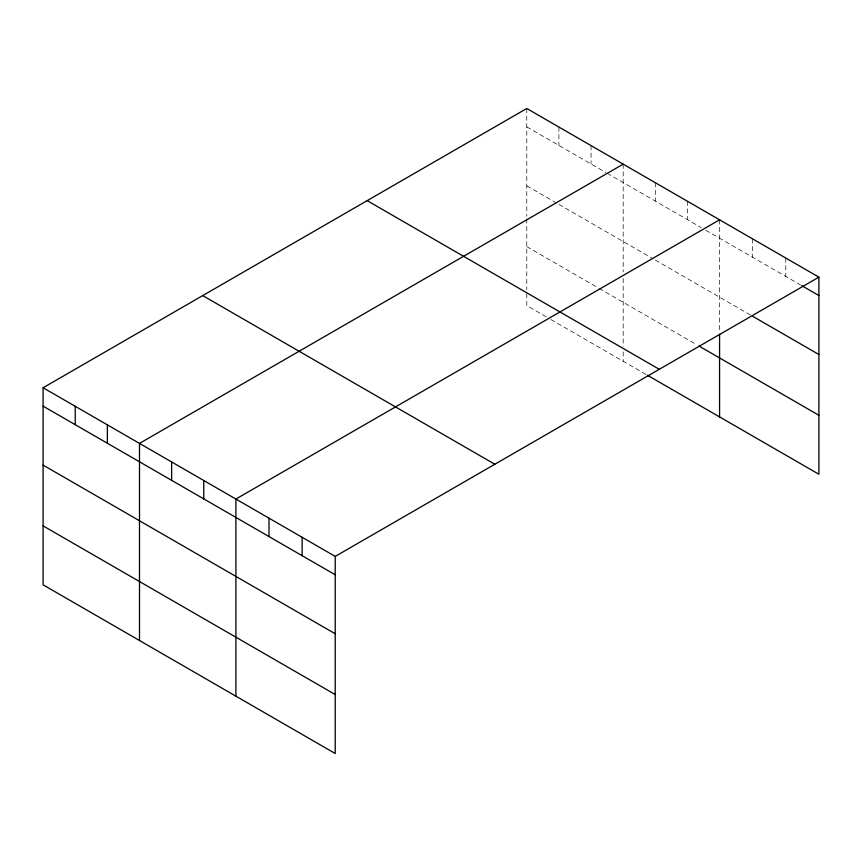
<?xml version="1.0" encoding="UTF-8"?>
<svg xmlns="http://www.w3.org/2000/svg" width="862" height="862" viewBox="0 0 862 862"><rect width="100%" height="100%" fill="white"/><g stroke="black" fill="none" stroke-linecap="round" stroke-linejoin="round"><path stroke-width="0.65" stroke-dasharray="4.31 3.23" d="M526.779 126.886L605.964 172.605M607.107 173.273L701.215 227.6M705.806 230.251L800.636 284.999M526.779 185.869L556.615 203.087M558.91 204.413L653.019 258.751M655.314 260.076L752.688 316.289M526.779 246.629L597.926 287.703M599.079 288.371L696.625 344.681M546.282 316.86L526.779 305.601L526.779 290.86M550.883 319.511L646.134 374.507M785.788 258.04L785.788 276.433M752.688 238.925L752.688 257.318M719.576 219.81L719.576 332.84M687.445 201.255L687.445 219.648M655.314 182.701L655.314 201.094M623.183 164.157L623.183 271.896M623.183 278.501L623.183 346.513M623.183 351.868L623.183 361.253M591.041 145.603L591.041 163.995M558.91 127.048L558.91 145.441M526.779 108.493L526.779 216.243M526.779 218.883L526.779 289.513"/><path stroke-width="1.29" d="M43.1 387.749L335.221 556.399L335.221 753.507L43.1 584.845L43.1 387.749L526.779 108.493L818.9 277.155L818.9 474.251L647.276 375.164M623.183 164.157L139.504 443.402L139.504 640.498M719.576 219.81L235.897 499.055L235.897 696.162M335.221 556.399L818.9 277.155M801.779 285.656L818.9 295.547M752.688 316.289L818.9 354.519M698.92 346.007L818.9 415.279M367.169 200.652L659.29 369.302M202.71 295.591L494.831 464.252M43.1 406.142L335.221 574.792M43.1 465.114L335.221 633.764M43.1 525.874L335.221 694.524M719.576 334.165L719.576 416.906M302.12 537.285L302.12 555.678M269.009 518.17L269.009 536.563M203.766 480.511L203.766 498.893M171.635 461.957L171.635 480.349M107.362 424.847L107.362 443.24M75.231 406.293L75.231 424.686"/></g></svg>
